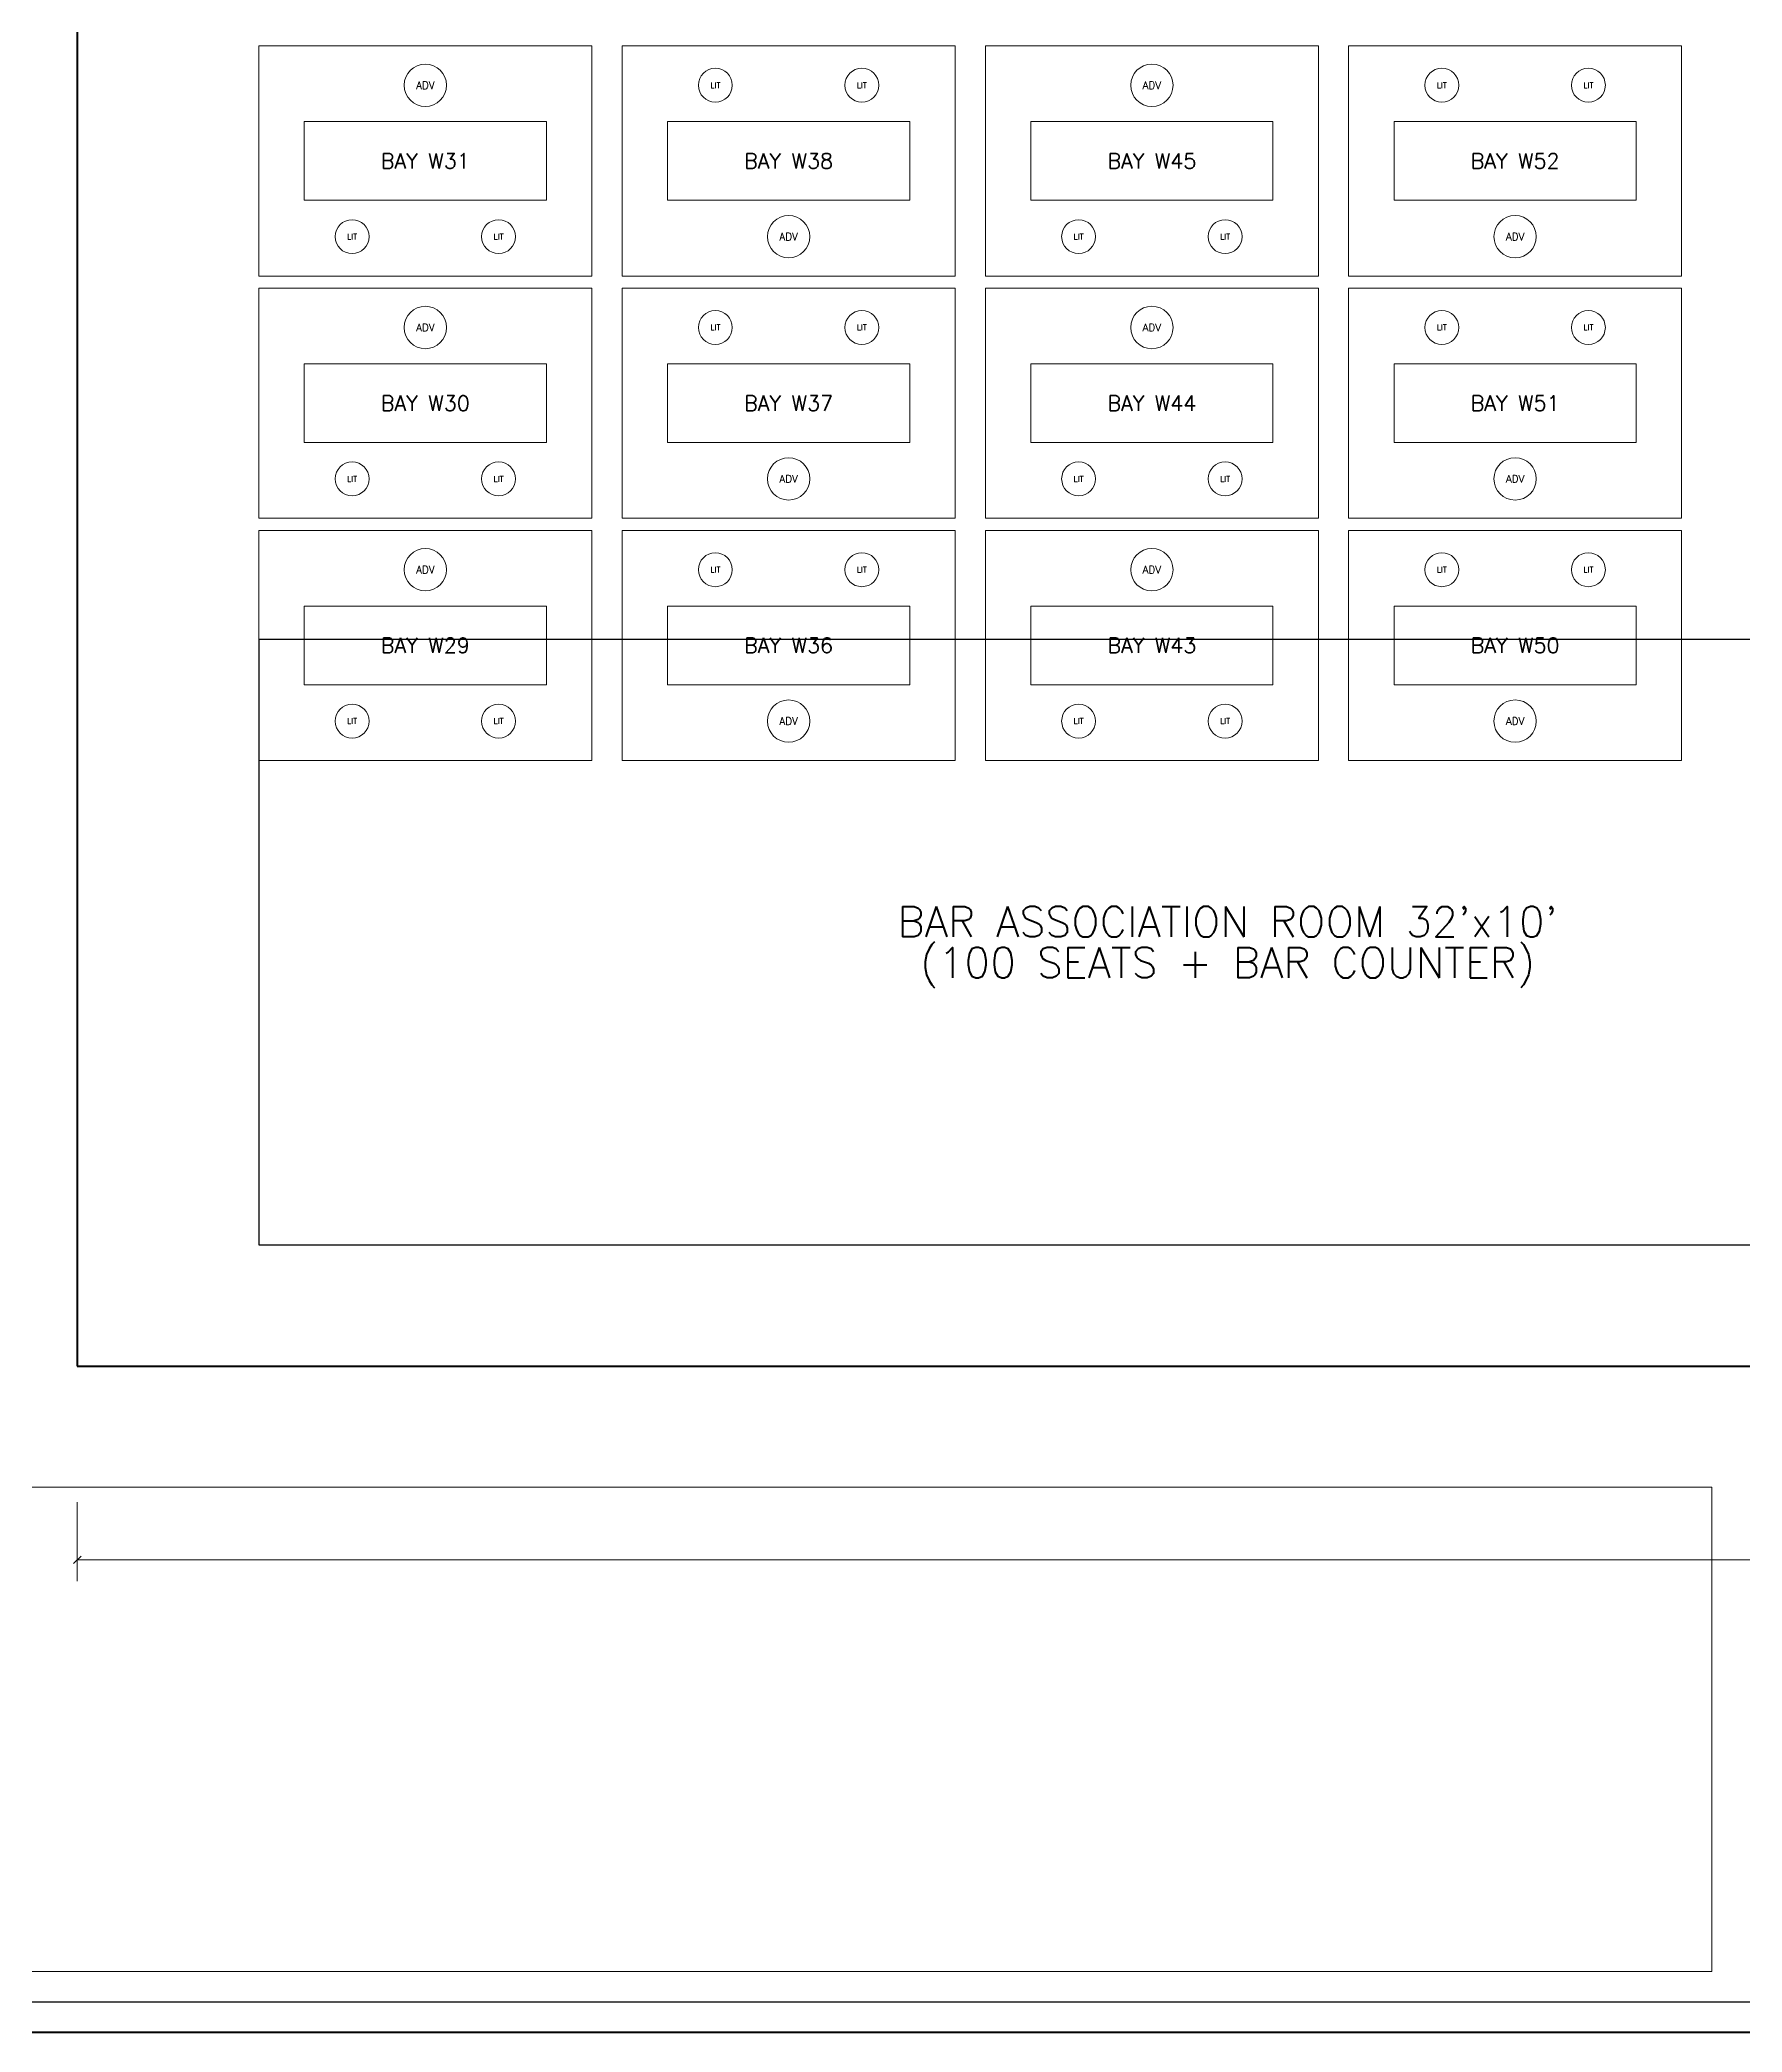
# Model space of a CAD drawing. Header units: inches. Extents: x 0 to 1800, y 0 to 1191.
# Drawn here: x 328.6 to 666, y 0 to 394.8 of the extents above; entities that cross this region are included whole.
import ezdxf
from ezdxf.enums import TextEntityAlignment as Align

# ---------------------------------------------------------------- set-up
doc = ezdxf.new("R2010")
doc.units = ezdxf.units.IN
doc.header["$MEASUREMENT"] = 0
for name, color, linetype in [('A-BAY', 3, 'Continuous'), ('A-DIM', 4, 'Continuous'), ('A-FURN', 1, 'Continuous'), ('A-JALI', 6, 'Continuous'), ('A-TEXT-TTL', 7, 'Continuous'), ('A-TTLB', 7, 'Continuous'), ('A-WALL', 7, 'Continuous')]:
    doc.layers.add(name, color=color, linetype=linetype)
doc.styles.add('SIMPLEX', font='simplex.shx')

msp = doc.modelspace()

# ---------------------------------------------------------------- linework, layer by layer
at = {"layer": 'A-BAY', "lineweight": 15}
for p, q in [((438, 348), (438, 393.6)), ((510, 348), (510, 393.6)), ((582, 348), (582, 393.6)), ((654, 348), (654, 393.6)), ((372, 348), (438, 348)), ((444, 348), (510, 348)), ((516, 348), (582, 348)), ((588, 348), (654, 348)), ((438, 300), (438, 345.6)), ((510, 300), (510, 345.6)), ((582, 300), (582, 345.6)), ((654, 300), (654, 345.6)), ((372, 300), (438, 300)), ((438, 252), (438, 297.6)), ((444, 300), (510, 300)), ((510, 252), (510, 297.6)), ((516, 300), (582, 300)), ((582, 252), (582, 297.6)), ((588, 300), (654, 300)), ((654, 252), (654, 297.6)), ((372, 252), (438, 252)), ((444, 252), (510, 252)), ((516, 252), (582, 252)), ((588, 252), (654, 252))]:
    msp.add_line(p, q, dxfattribs=at)
at = {"layer": 'A-DIM', "lineweight": 13}
msp.add_line((336, 105), (336, 89.4), dxfattribs=at)
at = {"layer": 'A-DIM', "lineweight": 30}
msp.add_line((335.25, 92.85), (336.75, 94.35), dxfattribs=at)
at = {"layer": 'A-DIM', "lineweight": 18}
msp.add_line((336, 93.6), (1416, 93.6), dxfattribs=at)
at = {"layer": 'A-FURN', "lineweight": 20}
for p, q in [((429, 378.6), (381, 378.6)), ((381, 378.6), (381, 363)), ((429, 363), (429, 378.6)), ((501, 378.6), (453, 378.6)), ((453, 378.6), (453, 363)), ((501, 363), (501, 378.6)), ((573, 378.6), (525, 378.6)), ((525, 378.6), (525, 363)), ((573, 363), (573, 378.6)), ((645, 378.6), (597, 378.6)), ((597, 378.6), (597, 363)), ((645, 363), (645, 378.6)), ((381, 363), (429, 363)), ((453, 363), (501, 363)), ((525, 363), (573, 363)), ((597, 363), (645, 363)), ((429, 330.6), (381, 330.6)), ((381, 330.6), (381, 315)), ((429, 315), (429, 330.6)), ((501, 330.6), (453, 330.6)), ((453, 330.6), (453, 315)), ((501, 315), (501, 330.6)), ((573, 330.6), (525, 330.6)), ((525, 330.6), (525, 315)), ((573, 315), (573, 330.6)), ((645, 330.6), (597, 330.6)), ((597, 330.6), (597, 315)), ((645, 315), (645, 330.6)), ((381, 315), (429, 315)), ((453, 315), (501, 315)), ((525, 315), (573, 315)), ((597, 315), (645, 315)), ((429, 282.6), (381, 282.6)), ((381, 282.6), (381, 267)), ((429, 267), (429, 282.6)), ((501, 282.6), (453, 282.6)), ((453, 282.6), (453, 267)), ((501, 267), (501, 282.6)), ((573, 282.6), (525, 282.6)), ((525, 282.6), (525, 267)), ((573, 267), (573, 282.6)), ((645, 282.6), (597, 282.6)), ((597, 282.6), (597, 267)), ((645, 267), (645, 282.6)), ((381, 267), (429, 267)), ((453, 267), (501, 267)), ((525, 267), (573, 267)), ((597, 267), (645, 267))]:
    msp.add_line(p, q, dxfattribs=at)
at = {"layer": 'A-FURN'}
for p, q in [((756, 276), (372, 276)), ((372, 276), (372, 156)), ((372, 156), (756, 156))]:
    msp.add_line(p, q, dxfattribs=at)
at = {"layer": 'A-FURN', "lineweight": 18}
for centre in [(405, 385.8), (549, 385.8), (477, 355.8), (621, 355.8), (405, 337.8), (549, 337.8), (477, 307.8), (621, 307.8), (405, 289.8), (549, 289.8), (477, 259.8), (621, 259.8)]:
    msp.add_circle(centre, 4.2, dxfattribs=at)
at = {"layer": 'A-FURN', "lineweight": 15}
for centre in [(462.48, 385.8), (491.52, 385.8), (606.48, 385.8), (635.52, 385.8), (390.48, 355.8), (419.52, 355.8), (534.48, 355.8), (563.52, 355.8), (462.48, 337.8), (491.52, 337.8), (606.48, 337.8), (635.52, 337.8), (390.48, 307.8), (419.52, 307.8), (534.48, 307.8), (563.52, 307.8), (462.48, 289.8), (491.52, 289.8), (606.48, 289.8), (635.52, 289.8), (390.48, 259.8), (419.52, 259.8), (534.48, 259.8), (563.52, 259.8)]:
    msp.add_circle(centre, 3.36, dxfattribs=at)
at = {"layer": 'A-JALI', "lineweight": 20}
for p, q in [((372, 393.6), (438, 393.6)), ((372, 348), (372, 393.6)), ((444, 393.6), (510, 393.6)), ((444, 348), (444, 393.6)), ((516, 393.6), (582, 393.6)), ((516, 348), (516, 393.6)), ((588, 393.6), (654, 393.6)), ((588, 348), (588, 393.6)), ((372, 345.6), (438, 345.6)), ((372, 300), (372, 345.6)), ((444, 345.6), (510, 345.6)), ((444, 300), (444, 345.6)), ((516, 345.6), (582, 345.6)), ((516, 300), (516, 345.6)), ((588, 345.6), (654, 345.6)), ((588, 300), (588, 345.6)), ((372, 297.6), (438, 297.6)), ((372, 252), (372, 297.6)), ((444, 297.6), (510, 297.6)), ((444, 252), (444, 297.6)), ((516, 297.6), (582, 297.6)), ((516, 252), (516, 297.6)), ((588, 297.6), (654, 297.6)), ((588, 252), (588, 297.6))]:
    msp.add_line(p, q, dxfattribs=at)
at = {"layer": 'A-TTLB', "lineweight": 20}
for p, q in [((660, 108), (12, 108)), ((660, 12), (660, 108)), ((12, 12), (660, 12))]:
    msp.add_line(p, q, dxfattribs=at)
at = {"layer": 'A-TTLB', "lineweight": 25}
msp.add_line((6, 6), (1794, 6), dxfattribs=at)
at = {"layer": 'A-TTLB', "lineweight": 50}
msp.add_line((0, 0), (1800, 0), dxfattribs=at)
at = {"layer": 'A-WALL', "lineweight": 50}
for p, q in [((336, 1020), (336, 132)), ((336, 132), (1416, 132))]:
    msp.add_line(p, q, dxfattribs=at)

# ---------------------------------------------------------------- texts
at = {"layer": 'A-BAY', "style": 'SIMPLEX'}
for s, p in [('BAY W31', (405, 370.8)), ('BAY W38', (477, 370.8)), ('BAY W45', (549, 370.8)), ('BAY W52', (621, 370.8)), ('BAY W30', (405, 322.8)), ('BAY W37', (477, 322.8)), ('BAY W44', (549, 322.8)), ('BAY W51', (621, 322.8)), ('BAY W29', (405, 274.8)), ('BAY W36', (477, 274.8)), ('BAY W43', (549, 274.8)), ('BAY W50', (621, 274.8))]:
    msp.add_text(s, height=3, dxfattribs=at).set_placement(p, align=Align.MIDDLE_CENTER)
at = {"layer": 'A-FURN', "style": 'SIMPLEX'}
for s, height, p in [('ADV', 1.5, (405, 385.8)), ('LIT', 1.125, (462.48, 385.8)), ('LIT', 1.125, (491.52, 385.8)), ('ADV', 1.5, (549, 385.8)), ('LIT', 1.125, (606.48, 385.8)), ('LIT', 1.125, (635.52, 385.8)), ('LIT', 1.125, (390.48, 355.8)), ('LIT', 1.125, (419.52, 355.8)), ('ADV', 1.5, (477, 355.8)), ('LIT', 1.125, (534.48, 355.8)), ('LIT', 1.125, (563.52, 355.8)), ('ADV', 1.5, (621, 355.8)), ('ADV', 1.5, (405, 337.8)), ('LIT', 1.125, (462.48, 337.8)), ('LIT', 1.125, (491.52, 337.8)), ('ADV', 1.5, (549, 337.8)), ('LIT', 1.125, (606.48, 337.8)), ('LIT', 1.125, (635.52, 337.8)), ('LIT', 1.125, (390.48, 307.8)), ('LIT', 1.125, (419.52, 307.8)), ('ADV', 1.5, (477, 307.8)), ('LIT', 1.125, (534.48, 307.8)), ('LIT', 1.125, (563.52, 307.8)), ('ADV', 1.5, (621, 307.8)), ('ADV', 1.5, (405, 289.8)), ('LIT', 1.125, (462.48, 289.8)), ('LIT', 1.125, (491.52, 289.8)), ('ADV', 1.5, (549, 289.8)), ('LIT', 1.125, (606.48, 289.8)), ('LIT', 1.125, (635.52, 289.8)), ('LIT', 1.125, (390.48, 259.8)), ('LIT', 1.125, (419.52, 259.8)), ('ADV', 1.5, (477, 259.8)), ('LIT', 1.125, (534.48, 259.8)), ('LIT', 1.125, (563.52, 259.8)), ('ADV', 1.5, (621, 259.8))]:
    msp.add_text(s, height=height, dxfattribs=at).set_placement(p, align=Align.MIDDLE_CENTER)
at = {"layer": 'A-TEXT-TTL', "style": 'SIMPLEX'}
for s, p in [("BAR ASSOCIATION ROOM 32'x10'", (564, 220.05)), ('(100 SEATS + BAR COUNTER)', (564, 211.95))]:
    msp.add_text(s, height=6, dxfattribs=at).set_placement(p, align=Align.MIDDLE_CENTER)

doc.saveas('drawing.dxf')
